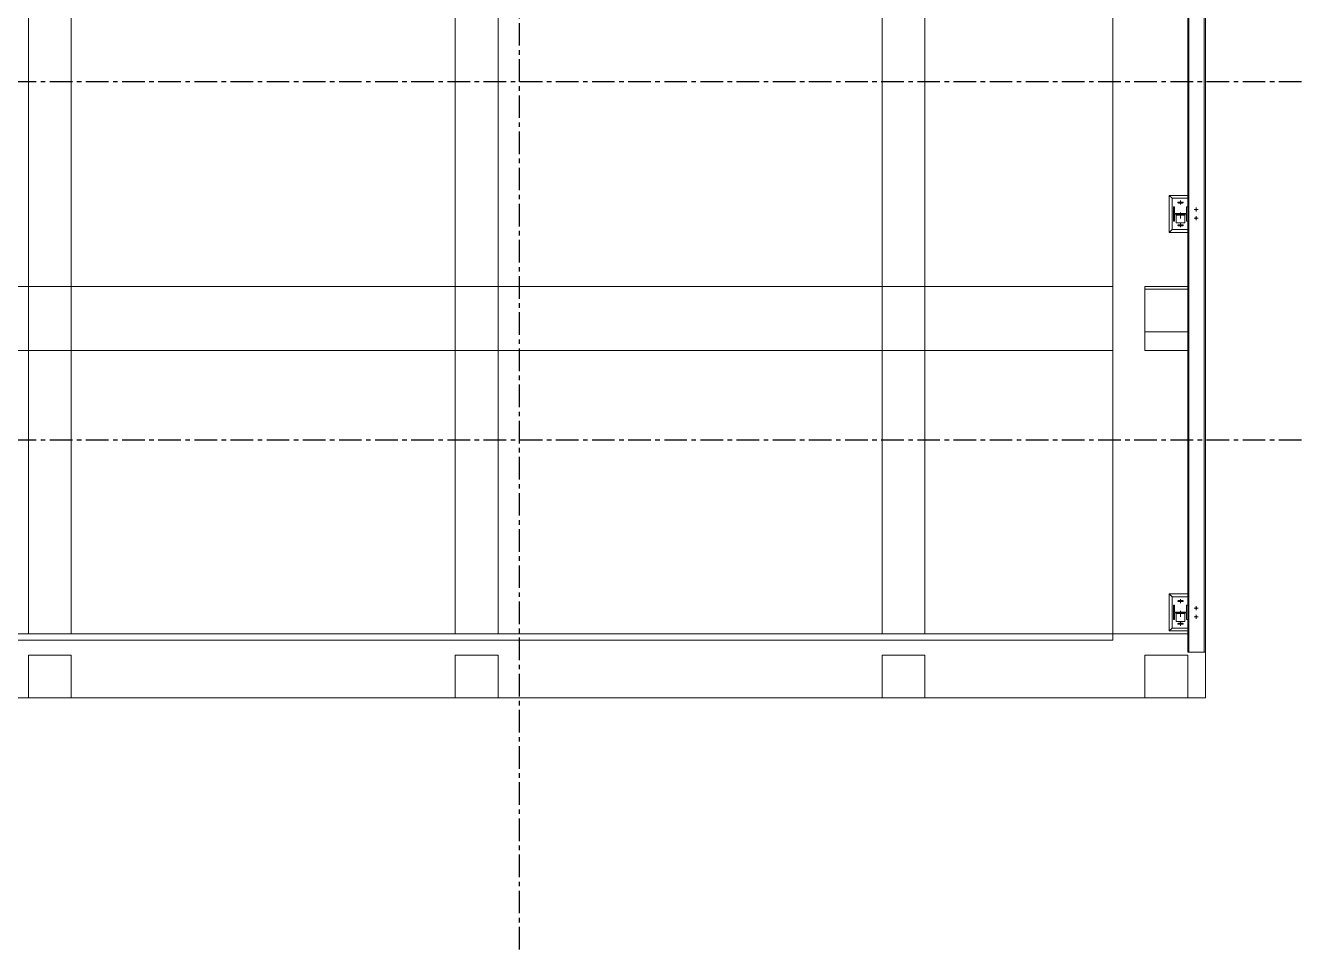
# Model space of a CAD drawing. Header units: millimetres. Extents: x 3774 to 718460, y -768339 to 192544.
# Drawn here: x 374093 to 383058, y -639940 to -633449 of the extents above; entities that cross this region are included whole.
import ezdxf

# ---------------------------------------------------------------- set-up
doc = ezdxf.new("R2010")
doc.units = ezdxf.units.MM
doc.linetypes.add('CENTER', pattern=[50.8, 31.75, -6.35, 6.35, -6.35])
doc.linetypes.add('XKITLINE00', pattern=[0])
doc.layers.add('Bolt', color=7, linetype='Continuous', lineweight=0)
doc.layers.add('Part', color=7, linetype='Continuous', lineweight=0)

# ---------------------------------------------------------------- blocks, each defined once
blk = doc.blocks.new('*A582940')
at = {"layer": 'Part', "color": 7, "linetype": 'XKITLINE00', "lineweight": 0}
for p, q in [((2029.848, -124.016027), (2027.448, -124.016027)), ((2027.448, -124.016027), (2027.448, -126.416027)), ((2029.848, -126.416027), (2029.848, -124.016027)), ((2027.448, -126.416027), (2029.848, -126.416027))]:
    blk.add_line(p, q, dxfattribs=at)
blk = doc.blocks.new('*A592941')
at = {"layer": 'Part', "color": 7, "linetype": 'XKITLINE00', "lineweight": 0}
for p, q in [((2015.08, -124.016027), (2012.68, -124.016027)), ((2012.68, -124.016027), (2012.68, -126.416027)), ((2015.08, -126.416027), (2015.08, -124.016027)), ((2012.68, -126.416027), (2015.08, -126.416027))]:
    blk.add_line(p, q, dxfattribs=at)
blk = doc.blocks.new('*A622944')
at = {"layer": 'Part', "color": 7, "linetype": 'XKITLINE00', "lineweight": 0}
for p, q in [((2029.848, -103.448028), (2027.448, -103.448028)), ((2027.448, -103.448028), (2027.448, -105.848028)), ((2029.848, -105.848028), (2029.848, -103.448028)), ((2027.448, -105.848028), (2029.848, -105.848028))]:
    blk.add_line(p, q, dxfattribs=at)
blk = doc.blocks.new('*A632945')
at = {"layer": 'Part', "color": 7, "linetype": 'XKITLINE00', "lineweight": 0}
for p, q in [((2027.448, -103.296026), (2029.848, -103.296026)), ((2027.448, -103.448028), (2027.448, -103.296026)), ((2027.448, -106.896026), (2027.448, -105.848028)), ((2027.448, -106.896026), (2029.848, -106.896026))]:
    blk.add_line(p, q, dxfattribs=at)
blk = doc.blocks.new('*A642946')
at = {"layer": 'Part', "color": 7, "linetype": 'XKITLINE00', "lineweight": 0}
for p, q in [((2015.08, -103.296028), (2012.68, -103.296028)), ((2012.68, -103.296028), (2012.68, -106.896028)), ((2015.08, -106.896028), (2015.08, -103.296028)), ((2012.68, -106.896028), (2015.08, -106.896028))]:
    blk.add_line(p, q, dxfattribs=at)
blk = doc.blocks.new('*A662948')
at = {"layer": 'Part', "color": 7, "linetype": 'XKITLINE00', "lineweight": 0}
for p, q in [((2030.848, -75.856027), (2030.848, -74.024)), ((2025.648, -77.02163), (2028.802389, -75.203228)), ((2025.648, -122.816), (2025.648, -77.02163)), ((2025.648, -122.816), (2029.847926, -122.816))]:
    blk.add_line(p, q, dxfattribs=at)
blk = doc.blocks.new('*A672949')
at = {"layer": 'Part', "color": 7, "linetype": 'XKITLINE00', "lineweight": 0}
for p, q in [((2012.680023, -122.816052), (2012.680003, -69.535522)), ((2012.680003, -69.535522), (2012.840877, -69.62844)), ((2013.880003, -70.228621), (2015.080003, -70.921721)), ((2015.080023, -122.816051), (2015.080003, -70.921721)), ((2012.680023, -122.816052), (2015.080023, -122.816051))]:
    blk.add_line(p, q, dxfattribs=at)
blk = doc.blocks.new('*A702952')
at = {"layer": 'Part', "color": 7, "linetype": 'XKITLINE00', "lineweight": 0}
for p, q in [((2030.847919, -75.856027), (2029.847919, -75.856028)), ((2029.847919, -76.416027), (2029.847919, -75.856028)), ((2029.911926, -123.856105), (2029.911919, -75.856027)), ((2030.783926, -123.856105), (2030.783919, -75.856027)), ((2030.847919, -75.856027), (2030.847926, -123.856105)), ((2029.84792, -79.448028), (2029.847919, -77.216027)), ((2029.847922, -98.816027), (2029.84792, -81.848028)), ((2029.847923, -103.448028), (2029.847923, -99.616027)), ((2029.847926, -121.216027), (2029.847924, -105.848028)), ((2029.847926, -123.856105), (2029.847926, -122.016027)), ((2030.847926, -123.856105), (2029.847926, -123.856105))]:
    blk.add_line(p, q, dxfattribs=at)
blk = doc.blocks.new('*A712953')
at = {"layer": 'Part', "color": 7, "linetype": 'XKITLINE00', "lineweight": 0}
for p, q in [((2029.111919, -121.216027), (2029.047919, -121.216027)), ((2029.047919, -121.216027), (2029.047919, -122.016027)), ((2029.111919, -121.592027), (2029.111919, -121.216027)), ((2029.783919, -121.592027), (2029.111919, -121.592027)), ((2029.111919, -122.016027), (2029.111919, -121.640027)), ((2029.111919, -121.640027), (2029.783919, -121.640027)), ((2029.847919, -121.216027), (2029.783919, -121.216027)), ((2029.783919, -121.216027), (2029.783919, -121.592027)), ((2029.783919, -121.640027), (2029.783919, -122.016027)), ((2029.847919, -122.016027), (2029.847919, -121.216027)), ((2029.047919, -122.016027), (2029.111919, -122.016027)), ((2029.783919, -122.016027), (2029.847919, -122.016027))]:
    blk.add_line(p, q, dxfattribs=at)
blk = doc.blocks.new('*A722954')
at = {"layer": 'Part', "color": 7, "linetype": 'XKITLINE00', "lineweight": 0}
for p, q in [((2029.111919, -98.816027), (2029.047919, -98.816027)), ((2029.047919, -98.816027), (2029.047919, -99.616027)), ((2029.111919, -99.192027), (2029.111919, -98.816027)), ((2029.847919, -98.816027), (2029.783919, -98.816027)), ((2029.783919, -98.816027), (2029.783919, -99.192027)), ((2029.847919, -99.616027), (2029.847919, -98.816027)), ((2029.047919, -99.616027), (2029.111919, -99.616027)), ((2029.783919, -99.192027), (2029.111919, -99.192027)), ((2029.111919, -99.616027), (2029.111919, -99.240027)), ((2029.111919, -99.240027), (2029.783919, -99.240027)), ((2029.783919, -99.240027), (2029.783919, -99.616027)), ((2029.783919, -99.616027), (2029.847919, -99.616027))]:
    blk.add_line(p, q, dxfattribs=at)
blk = doc.blocks.new('*A822964')
at = {"layer": 'Part', "color": 7, "linetype": 'XKITLINE00', "lineweight": 0}
for p, q in [((1852.47992, -103.296028), (2025.648, -103.296028)), ((2025.648, -103.296028), (2025.648, -106.896028)), ((1852.47992, -106.896028), (2025.648, -106.896028))]:
    blk.add_line(p, q, dxfattribs=at)
blk = doc.blocks.new('*A842966')
at = {"layer": 'Part', "color": 7, "linetype": 'XKITLINE00', "lineweight": 0}
for p, q in [((1892.679962, -122.816), (2029.847926, -122.816)), ((2030.848, -126.416), (2030.848, -123.856105)), ((1943.08, -126.416), (1964.68, -126.416)), ((1967.08, -126.416), (1988.68, -126.416)), ((1991.08, -126.416), (2012.68, -126.416)), ((2015.08, -126.416), (2027.448, -126.416)), ((2029.848, -126.416), (2030.848, -126.416))]:
    blk.add_line(p, q, dxfattribs=at)
blk = doc.blocks.new('*A852967')
at = {"layer": 'Part', "color": 7, "linetype": 'XKITLINE00', "lineweight": 0}
for p, q in [((2025.647963, -123.176023), (2025.647962, -77.383621)), ((1895.080021, -123.176052), (2025.647963, -123.176023))]:
    blk.add_line(p, q, dxfattribs=at)
blk = doc.blocks.new('*A4913373')
at = {"layer": 'Part', "color": 7, "linetype": 'XKITLINE00', "lineweight": 0}
for p, q in [((1991.08, -124.016027), (1988.68, -124.016027)), ((1988.68, -124.016027), (1988.68, -126.416027)), ((1991.08, -126.416027), (1991.08, -124.016027)), ((1988.68, -126.416027), (1991.08, -126.416027))]:
    blk.add_line(p, q, dxfattribs=at)
blk = doc.blocks.new('*A4923374')
at = {"layer": 'Part', "color": 7, "linetype": 'XKITLINE00', "lineweight": 0}
for p, q in [((1967.08, -124.016027), (1964.68, -124.016027)), ((1964.68, -124.016027), (1964.68, -126.416027)), ((1967.08, -126.416027), (1967.08, -124.016027)), ((1964.68, -126.416027), (1967.08, -126.416027))]:
    blk.add_line(p, q, dxfattribs=at)
blk = doc.blocks.new('*A4973379')
at = {"layer": 'Part', "color": 7, "linetype": 'XKITLINE00', "lineweight": 0}
for p, q in [((1967.08, -103.296028), (1964.68, -103.296028)), ((1964.68, -103.296028), (1964.68, -106.896028)), ((1967.08, -106.896028), (1967.08, -103.296028)), ((1964.68, -106.896028), (1967.08, -106.896028))]:
    blk.add_line(p, q, dxfattribs=at)
blk = doc.blocks.new('*A4993381')
at = {"layer": 'Part', "color": 7, "linetype": 'XKITLINE00', "lineweight": 0}
for p, q in [((1991.08, -103.296028), (1988.68, -103.296028)), ((1988.68, -103.296028), (1988.68, -106.896028)), ((1991.08, -106.896028), (1991.08, -103.296028)), ((1988.68, -106.896028), (1991.08, -106.896028))]:
    blk.add_line(p, q, dxfattribs=at)
blk = doc.blocks.new('*A5013383')
at = {"layer": 'Part', "color": 7, "linetype": 'XKITLINE00', "lineweight": 0}
for p, q in [((1964.680023, -122.816052), (1964.68, -62.496)), ((1967.080023, -122.816051), (1967.08, -62.496)), ((1964.680023, -122.816052), (1967.080023, -122.816051))]:
    blk.add_line(p, q, dxfattribs=at)
blk = doc.blocks.new('*A5023384')
at = {"layer": 'Part', "color": 7, "linetype": 'XKITLINE00', "lineweight": 0}
for p, q in [((1988.680023, -122.816052), (1988.68, -62.496)), ((1991.080023, -122.816051), (1991.08, -62.496)), ((1988.680023, -122.816052), (1991.080023, -122.816051))]:
    blk.add_line(p, q, dxfattribs=at)
blk = doc.blocks.new('*A5533435')
at = {"layer": 'Bolt'}
for points in [[(2029.276, -98.597), (2029.272, -98.576), (2029.276, -98.555), (2029.288, -98.536), (2029.306, -98.524), (2029.328, -98.52), (2029.568, -98.52), (2029.589, -98.524), (2029.608, -98.536), (2029.62, -98.555), (2029.624, -98.576), (2029.62, -98.597), (2029.608, -98.616), (2029.589, -98.628), (2029.568, -98.632), (2029.328, -98.632), (2029.306, -98.628), (2029.288, -98.616)], [(2029.276, -99.877), (2029.272, -99.856), (2029.276, -99.835), (2029.288, -99.816), (2029.306, -99.804), (2029.328, -99.8), (2029.568, -99.8), (2029.589, -99.804), (2029.608, -99.816), (2029.62, -99.835), (2029.624, -99.856), (2029.62, -99.877), (2029.608, -99.896), (2029.589, -99.908), (2029.568, -99.912), (2029.328, -99.912), (2029.306, -99.908), (2029.288, -99.896)]]:
    blk.add_hatch(color=7, dxfattribs=at).paths.add_polyline_path(points, flags=17)
at = {"layer": 'Bolt', "color": 7, "linetype": 'XKITLINE00', "lineweight": 0}
for p, q in [((2029.56, -98.576), (2029.336, -98.576)), ((2029.448, -98.688), (2029.448, -98.464)), ((2029.56, -99.856), (2029.336, -99.856)), ((2029.448, -99.968), (2029.448, -99.744))]:
    blk.add_line(p, q, dxfattribs=at)
blk = doc.blocks.new('*A5543436')
at = {"layer": 'Bolt'}
for points in [[(2029.604, -99.24), (2029.604, -99.28), (2029.292, -99.28), (2029.292, -99.24)], [(2029.504, -99.192), (2029.504, -99.24), (2029.392, -99.24), (2029.392, -99.192)]]:
    blk.add_hatch(color=7, dxfattribs=at).paths.add_polyline_path(points, flags=17)
at = {"layer": 'Bolt', "color": 7, "linetype": 'XKITLINE00', "lineweight": 0}
for p, q in [((2029.292, -99.24), (2029.292, -99.28)), ((2029.392, -99.192), (2029.392, -99.24)), ((2029.448, -99.129), (2029.448, -99.472)), ((2029.504, -99.192), (2029.504, -99.24)), ((2029.604, -99.24), (2029.604, -99.28))]:
    blk.add_line(p, q, dxfattribs=at)
blk = doc.blocks.new('*A5553437')
at = {"layer": 'Part', "color": 7, "linetype": 'XKITLINE00', "lineweight": 0}
for p, q in [((2029.207919, -99.240027), (2029.207919, -99.720027)), ((2029.207919, -99.280027), (2029.687919, -99.280027)), ((2029.687919, -99.720027), (2029.687919, -99.240027)), ((2029.207919, -99.720027), (2029.687919, -99.720027))]:
    blk.add_line(p, q, dxfattribs=at)
blk = doc.blocks.new('*A5563438')
at = {"layer": 'Part', "color": 7, "linetype": 'XKITLINE00', "lineweight": 0}
for p, q in [((2028.967919, -98.336027), (2028.807919, -98.176027)), ((2028.807919, -98.176027), (2029.847922, -98.176027)), ((2028.807919, -100.256027), (2028.807919, -98.176027)), ((2028.807919, -100.256027), (2028.967919, -100.096027)), ((2029.847923, -100.256027), (2028.807919, -100.256027))]:
    blk.add_line(p, q, dxfattribs=at)
blk = doc.blocks.new('*A5573439')
at = {"layer": 'Part', "color": 7, "linetype": 'XKITLINE00', "lineweight": 0}
for p, q in [((2029.847922, -98.336027), (2028.967919, -98.336027)), ((2028.967919, -98.336027), (2028.967919, -100.096027)), ((2028.967919, -100.096027), (2029.847923, -100.096027))]:
    blk.add_line(p, q, dxfattribs=at)
blk = doc.blocks.new('*A5583440')
at = {"layer": 'Bolt'}
for points in [[(2029.276, -120.997), (2029.272, -120.976), (2029.276, -120.955), (2029.288, -120.936), (2029.306, -120.924), (2029.328, -120.92), (2029.568, -120.92), (2029.589, -120.924), (2029.608, -120.936), (2029.62, -120.955), (2029.624, -120.976), (2029.62, -120.997), (2029.608, -121.016), (2029.589, -121.028), (2029.568, -121.032), (2029.328, -121.032), (2029.306, -121.028), (2029.288, -121.016)], [(2029.276, -122.277), (2029.272, -122.256), (2029.276, -122.235), (2029.288, -122.216), (2029.306, -122.204), (2029.328, -122.2), (2029.568, -122.2), (2029.589, -122.204), (2029.608, -122.216), (2029.62, -122.235), (2029.624, -122.256), (2029.62, -122.277), (2029.608, -122.296), (2029.589, -122.308), (2029.568, -122.312), (2029.328, -122.312), (2029.306, -122.308), (2029.288, -122.296)]]:
    blk.add_hatch(color=7, dxfattribs=at).paths.add_polyline_path(points, flags=17)
at = {"layer": 'Bolt', "color": 7, "linetype": 'XKITLINE00', "lineweight": 0}
for p, q in [((2029.56, -120.976), (2029.336, -120.976)), ((2029.448, -121.088), (2029.448, -120.864)), ((2029.56, -122.256), (2029.336, -122.256)), ((2029.448, -122.368), (2029.448, -122.144))]:
    blk.add_line(p, q, dxfattribs=at)
blk = doc.blocks.new('*A5593441')
at = {"layer": 'Bolt'}
for points in [[(2029.604, -121.64), (2029.604, -121.68), (2029.292, -121.68), (2029.292, -121.64)], [(2029.504, -121.592), (2029.504, -121.64), (2029.392, -121.64), (2029.392, -121.592)]]:
    blk.add_hatch(color=7, dxfattribs=at).paths.add_polyline_path(points, flags=17)
at = {"layer": 'Bolt', "color": 7, "linetype": 'XKITLINE00', "lineweight": 0}
for p, q in [((2029.292, -121.64), (2029.292, -121.68)), ((2029.392, -121.592), (2029.392, -121.64)), ((2029.448, -121.529), (2029.448, -121.872)), ((2029.504, -121.592), (2029.504, -121.64)), ((2029.604, -121.64), (2029.604, -121.68))]:
    blk.add_line(p, q, dxfattribs=at)
blk = doc.blocks.new('*A5603442')
at = {"layer": 'Part', "color": 7, "linetype": 'XKITLINE00', "lineweight": 0}
for p, q in [((2029.207919, -121.640027), (2029.207919, -122.120027)), ((2029.207919, -121.680027), (2029.687919, -121.680027)), ((2029.687919, -122.120027), (2029.687919, -121.640027)), ((2029.207919, -122.120027), (2029.687919, -122.120027))]:
    blk.add_line(p, q, dxfattribs=at)
blk = doc.blocks.new('*A5613443')
at = {"layer": 'Part', "color": 7, "linetype": 'XKITLINE00', "lineweight": 0}
for p, q in [((2028.967919, -120.736027), (2028.807919, -120.576027)), ((2028.807919, -120.576027), (2029.847926, -120.576027)), ((2028.807919, -122.656027), (2028.807919, -120.576027)), ((2028.807919, -122.656027), (2028.967919, -122.496027)), ((2029.847926, -122.656027), (2028.807919, -122.656027))]:
    blk.add_line(p, q, dxfattribs=at)
blk = doc.blocks.new('*A5623444')
at = {"layer": 'Part', "color": 7, "linetype": 'XKITLINE00', "lineweight": 0}
for p, q in [((2029.847926, -120.736027), (2028.967919, -120.736027)), ((2028.967919, -120.736027), (2028.967919, -122.496027)), ((2028.967919, -122.496027), (2029.847926, -122.496027))]:
    blk.add_line(p, q, dxfattribs=at)
blk = doc.blocks.new('*A5633445')
at = {"layer": 'Bolt'}
for points in [[(2030.339, -98.921), (2030.349, -98.924), (2030.359, -98.929), (2030.368, -98.936), (2030.374, -98.945), (2030.38, -98.955), (2030.383, -98.965), (2030.384, -98.976), (2030.383, -98.987), (2030.38, -98.997), (2030.374, -99.007), (2030.368, -99.016), (2030.359, -99.023), (2030.349, -99.028), (2030.339, -99.031), (2030.328, -99.032), (2030.317, -99.031), (2030.306, -99.028), (2030.297, -99.023), (2030.288, -99.016), (2030.281, -99.007), (2030.276, -98.997), (2030.273, -98.987), (2030.272, -98.976), (2030.273, -98.965), (2030.276, -98.955), (2030.281, -98.945), (2030.288, -98.936), (2030.297, -98.929), (2030.306, -98.924), (2030.317, -98.921), (2030.328, -98.92)], [(2030.339, -99.401), (2030.349, -99.404), (2030.359, -99.409), (2030.368, -99.416), (2030.374, -99.425), (2030.38, -99.435), (2030.383, -99.445), (2030.384, -99.456), (2030.383, -99.467), (2030.38, -99.477), (2030.374, -99.487), (2030.368, -99.496), (2030.359, -99.503), (2030.349, -99.508), (2030.339, -99.511), (2030.328, -99.512), (2030.317, -99.511), (2030.306, -99.508), (2030.297, -99.503), (2030.288, -99.496), (2030.281, -99.487), (2030.276, -99.477), (2030.273, -99.467), (2030.272, -99.456), (2030.273, -99.445), (2030.276, -99.435), (2030.281, -99.425), (2030.288, -99.416), (2030.297, -99.409), (2030.306, -99.404), (2030.317, -99.401), (2030.328, -99.4)]]:
    blk.add_hatch(color=7, dxfattribs=at).paths.add_polyline_path(points, flags=17)
at = {"layer": 'Bolt', "color": 7, "linetype": 'XKITLINE00', "lineweight": 0}
for p, q in [((2030.216, -98.976), (2030.44, -98.976)), ((2030.328, -98.864), (2030.328, -99.088)), ((2030.216, -99.456), (2030.44, -99.456)), ((2030.328, -99.344), (2030.328, -99.568))]:
    blk.add_line(p, q, dxfattribs=at)
blk = doc.blocks.new('*A5643446')
at = {"layer": 'Bolt'}
for points in [[(2030.339, -121.321), (2030.349, -121.324), (2030.359, -121.329), (2030.368, -121.336), (2030.374, -121.345), (2030.38, -121.355), (2030.383, -121.365), (2030.384, -121.376), (2030.383, -121.387), (2030.38, -121.397), (2030.374, -121.407), (2030.368, -121.416), (2030.359, -121.423), (2030.349, -121.428), (2030.339, -121.431), (2030.328, -121.432), (2030.317, -121.431), (2030.306, -121.428), (2030.297, -121.423), (2030.288, -121.416), (2030.281, -121.407), (2030.276, -121.397), (2030.273, -121.387), (2030.272, -121.376), (2030.273, -121.365), (2030.276, -121.355), (2030.281, -121.345), (2030.288, -121.336), (2030.297, -121.329), (2030.306, -121.324), (2030.317, -121.321), (2030.328, -121.32)], [(2030.339, -121.801), (2030.349, -121.804), (2030.359, -121.809), (2030.368, -121.816), (2030.374, -121.825), (2030.38, -121.835), (2030.383, -121.845), (2030.384, -121.856), (2030.383, -121.867), (2030.38, -121.877), (2030.374, -121.887), (2030.368, -121.896), (2030.359, -121.903), (2030.349, -121.908), (2030.339, -121.911), (2030.328, -121.912), (2030.317, -121.911), (2030.306, -121.908), (2030.297, -121.903), (2030.288, -121.896), (2030.281, -121.887), (2030.276, -121.877), (2030.273, -121.867), (2030.272, -121.856), (2030.273, -121.845), (2030.276, -121.835), (2030.281, -121.825), (2030.288, -121.816), (2030.297, -121.809), (2030.306, -121.804), (2030.317, -121.801), (2030.328, -121.8)]]:
    blk.add_hatch(color=7, dxfattribs=at).paths.add_polyline_path(points, flags=17)
at = {"layer": 'Bolt', "color": 7, "linetype": 'XKITLINE00', "lineweight": 0}
for p, q in [((2030.216, -121.376), (2030.44, -121.376)), ((2030.216, -121.856), (2030.44, -121.856)), ((2030.328, -121.264), (2030.328, -121.488)), ((2030.328, -121.744), (2030.328, -121.968))]:
    blk.add_line(p, q, dxfattribs=at)

msp = doc.modelspace()

# ---------------------------------------------------------------- linework, layer by layer
at = {"color": 7, "linetype": 'CENTER', "ltscale": 5}
for points in [[(377562.556, -639940.293), (377562.556, -621218.53)], [(383058.206, -633845.363), (341557.209, -633845.363)], [(383058.206, -636362.363), (341553.507, -636362.363)]]:
    msp.add_lwpolyline(points, dxfattribs=at)

# ---------------------------------------------------------------- block references
at = {"color": 7, "lineweight": 0, "xscale": 125, "yscale": 125, "zscale": 125}
for name in ['*A5013383', '*A5023384', '*A852967', '*A672949', '*A662948', '*A702952', '*A5563438', '*A5573439', '*A722954', '*A5533435', '*A5543436', '*A5633445', '*A5553437', '*A822964', '*A4973379', '*A4993381', '*A642946', '*A632945', '*A622944', '*A5613443', '*A5623444', '*A712953', '*A5583440', '*A5643446', '*A5603442', '*A5593441', '*A842966', '*A4923374', '*A4913373', '*A592941', '*A582940']:
    msp.add_blockref(name, (128527.556, -622370.363), dxfattribs=at)

doc.saveas('drawing.dxf')
